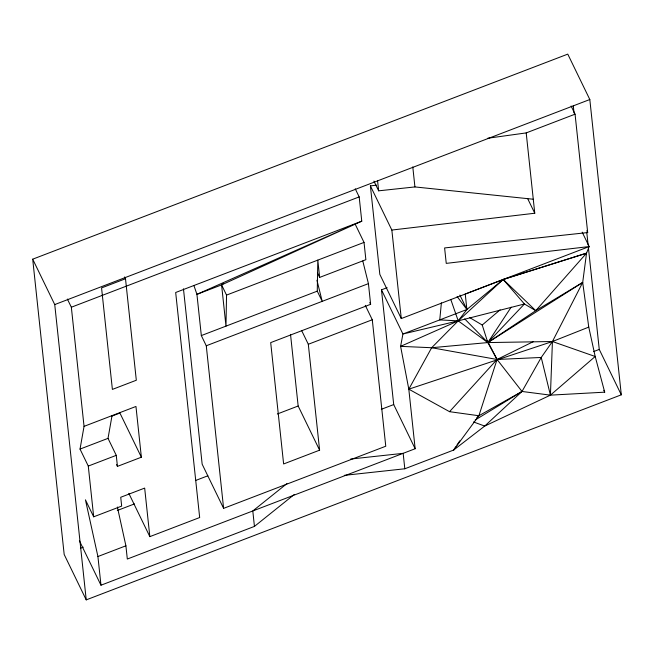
<?xml version="1.0" encoding="UTF-8"?>
<svg xmlns="http://www.w3.org/2000/svg" width="654" height="654" viewBox="0 0 654 654"><rect width="100%" height="100%" fill="white"/><g stroke="black" fill="none" stroke-linecap="round" stroke-linejoin="round"><path stroke-width="0.98" d="M365.275 305.336L372.281 319.757L385.762 446.224L223.611 508.362L206.272 345.77L201.326 335.576L196.928 294.349L221.592 284.899L226.537 295.093L225.982 326.125L221.592 284.899L223.243 283.713M316.945 280.223L322.209 301.347L317.264 291.153L317.811 260.112L319.659 277.402L365.872 259.695L364.033 242.405L355.277 224.371M582.174 232.137L589.18 246.558L586.532 253.172L582.698 282.446L552.434 341.519L550.423 395.147L484.704 426.073L453.631 450.066L404.81 468.779L344.282 475.36M441.393 302.818L439.758 319.896L458.217 320.861L524.434 303.996L535.765 310.666L582.698 282.446L588.755 327.114L595.197 356.504L604.705 392.171L550.423 395.147L522.015 391.46L478.9 415.748L476.791 417.702M355.245 188.802L359.185 196.911L361.768 221.183L175.681 292.493L199.674 517.535L149.84 536.64L144.665 488.097L120.728 497.269L121.669 506.098L93.685 516.815L88.282 466.073L80.025 449.085L84.047 426.359L71.343 307.225L67.37 299.05M84.047 426.359L135.958 406.461L141.37 457.211L117.442 466.384L116.265 455.348L108.016 438.36L112.03 415.633M455.863 446.723L453.631 450.066L478.9 415.748L497.056 359.471L488.252 342.467M117.368 507.014L125.903 545.804L127.317 559.047L415.159 448.734L408.807 389.171L431.656 347.724L458.217 320.861L503.196 279.462L586.532 253.172L535.765 310.666L487.827 342.573L431.656 347.724L400.6 346.358L402.929 334.006L381.478 289.836L387.119 287.678M473.504 421.953L484.704 426.073L522.015 391.46L497.056 359.471L487.827 342.573L511.158 307.184M456.974 445.047L459.762 440.861M588.755 327.114L552.434 341.519L541.234 357.46L522.015 391.46L475.172 420.023M478.9 415.748L449.543 411.677L408.807 389.171L400.6 346.358L458.217 320.861L466.891 309.497L503.196 279.462L586.532 253.172M449.543 411.677L497.056 359.471L533.476 341.56M464.741 318.915L487.827 342.573L524.434 303.996L503.196 279.462L465.247 294.055L466.891 309.497L402.929 334.006L458.217 320.861L487.827 342.573L552.434 341.519L595.197 356.504L550.423 395.147L541.234 357.46L497.056 359.471L431.656 347.724M582.698 282.446L487.827 342.573L482.227 325.013L500.138 309.832M286.951 483.584L252.796 510.962L254.439 526.405L100.978 585.216L79.379 540.727M254.439 526.405L294.161 494.571M221.592 284.899L361.768 221.183L196.928 294.349L194.017 285.79M32.7 259.18L567.77 54.127L589.818 99.522L621.3 394.82L86.23 599.873L64.182 554.478L32.7 259.18L54.74 304.576L86.23 599.873M54.74 304.576L589.818 99.522M125.503 278.751L101.566 287.923L112.39 389.408L136.318 380.236L125.503 278.751L124.628 276.944M71.343 307.225L359.185 196.911M487.761 138.239L526.2 132.909L575.062 114.18L571.097 106.013M226.537 295.093L364.033 242.405M201.326 335.576L317.264 291.153M206.272 345.77L368.431 283.632L362.782 260.979M368.431 283.632L370.63 304.314L270.691 342.614L283.623 463.964L319.61 450.173L308.312 344.274L301.747 330.752M111.638 416.214L119.919 413.042L141.37 457.211M308.312 344.274L372.281 319.757M376.475 185.164L370.393 185.883L379.835 274.394L401.278 318.563L589.18 246.558L446.249 263.382L444.606 247.94L587.684 232.562L575.062 114.18M80.025 449.085L108.016 438.36M88.282 466.073L116.265 455.348M277.329 413.99L298.159 406.003L290.523 334.39M117.303 510.488L134.462 503.915M195.464 480.543L207.849 475.793M381.323 409.314L393.708 404.564L381.478 289.836M80.401 548.265L83.262 547.169M593.538 351.615L599.26 349.424L588.33 246.934M100.978 585.216L97.92 556.529L125.903 545.804M408.807 389.171L552.434 341.519M370.393 185.883L391.844 230.053L534.768 213.237L526.2 132.909M350.707 459.043L403.166 453.336L404.81 468.779M373.916 181.076L378.65 190.829L414.922 186.93L533.272 199.233M469.441 317.452L482.227 325.013M503.196 279.462L535.765 310.666M457.121 296.532L466.891 309.497L459.885 295.077M586.81 230.756L587.684 232.562M527.762 198.808L534.768 213.237M599.26 349.424L621.3 394.82M603.822 390.356L604.705 392.171M369.755 302.516L370.63 304.314M393.708 404.564L415.159 448.734M317.582 273.127L319.659 277.402M298.159 406.003L319.61 450.173M223.611 508.362L202.16 464.193L183.463 288.823M116.559 464.577L117.442 466.384M128.83 493.369L149.84 536.64M93.685 516.815L85.437 499.828L97.92 556.529M486.985 340.759L487.827 342.573M458.217 320.861L450.827 299.565M573.288 105.883L574.048 112.987M586.818 232.726L588.118 244.907M412.788 166.909L414.922 186.93M391.844 230.053L401.278 318.563M377.562 180.676L378.65 190.829"/></g></svg>
